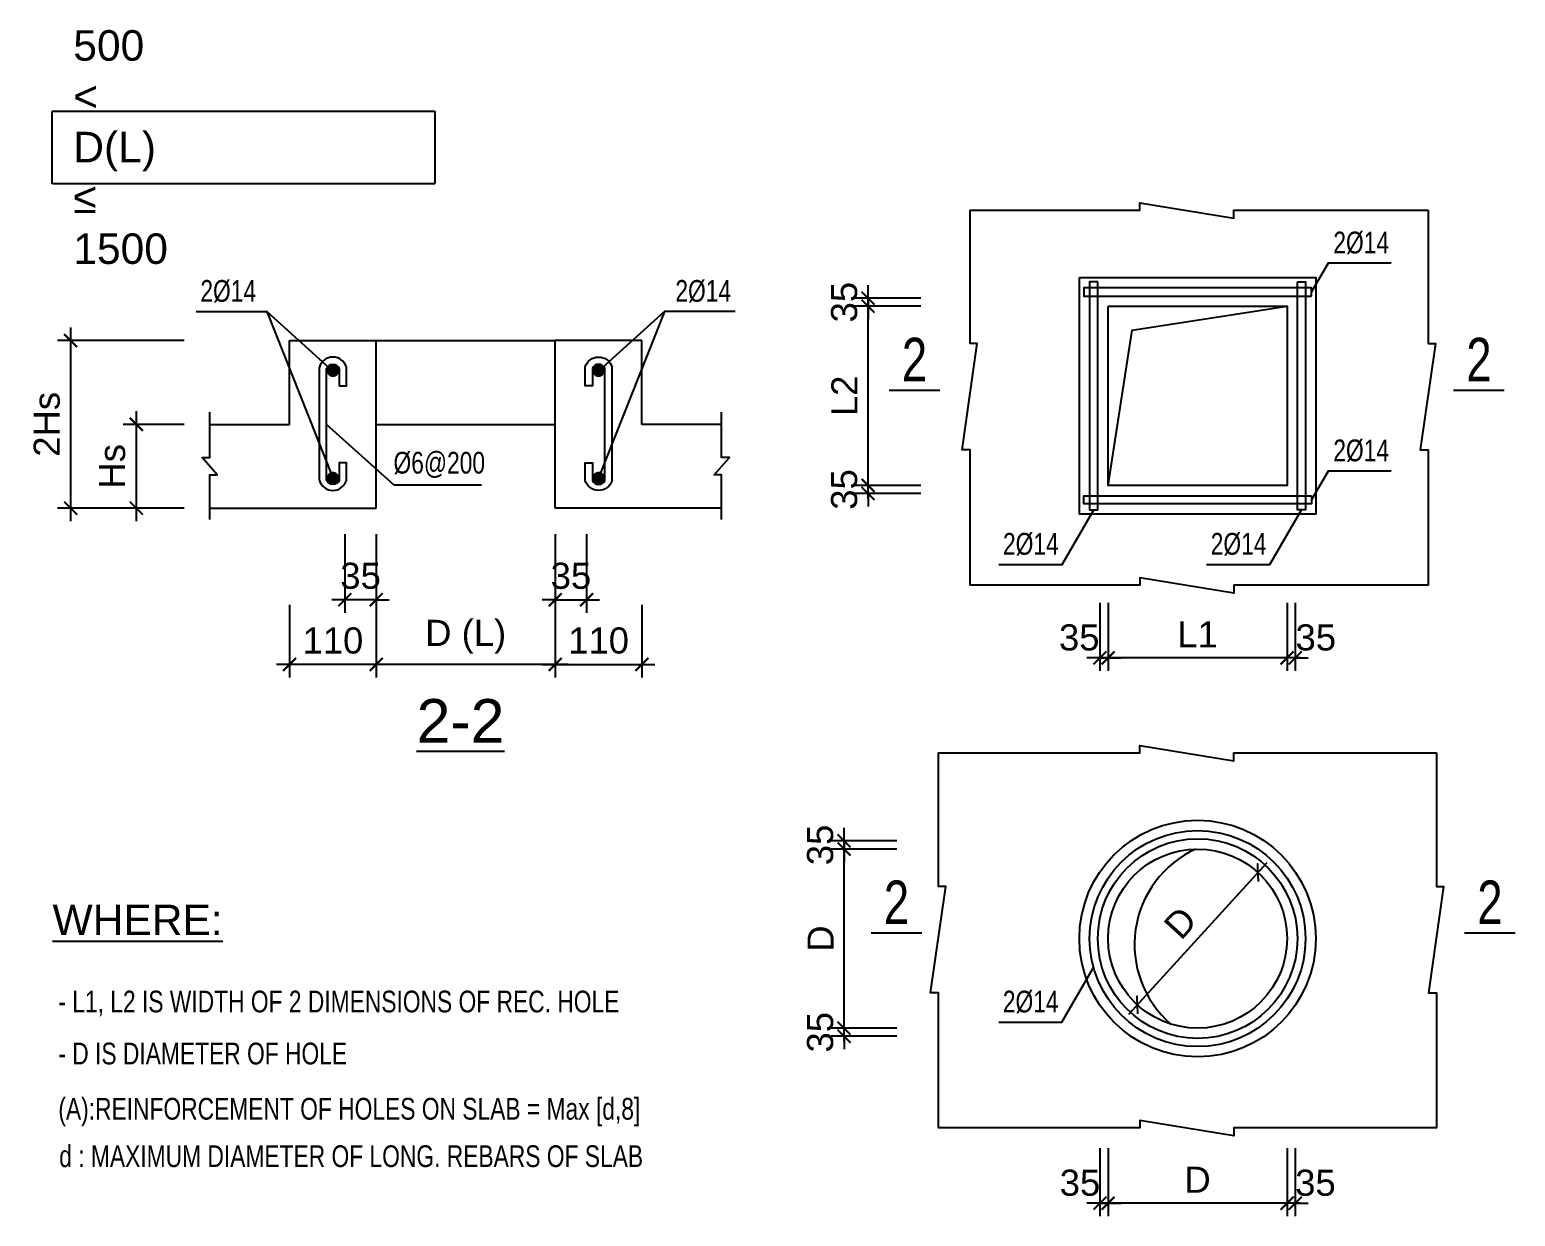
# Model space of a CAD drawing. Header units: millimetres. Extents: x -241424 to 696054, y -125618 to 93710.
# Drawn here: x 161008 to 178078, y -86879 to -73254 of the extents above; entities that cross this region are included whole.
import ezdxf
from ezdxf.enums import TextEntityAlignment as Align

# ---------------------------------------------------------------- set-up
doc = ezdxf.new("R2010")
doc.units = ezdxf.units.MM
doc.header["$LTSCALE"] = 7
doc.header["$PDMODE"] = 3
doc.linetypes.add('HIDDEN', pattern=[0.375, 0.25, -0.125])
doc.layers.get('0').update_dxf_attribs({"linetype": 'CONTINUOUS'})
doc.layers.get('Defpoints').update_dxf_attribs({"color": 6, "linetype": 'CONTINUOUS'})
for name, color, linetype in [('CDC_02_DIM', 1, 'CONTINUOUS'), ('CDC_03_BORDER', 3, 'CONTINUOUS'), ('CDC_04_HIDDEN', 8, 'HIDDEN'), ('CDC_05_STEEL', 4, 'CONTINUOUS'), ('CDC_06_TEXT', 2, 'CONTINUOUS'), ('CDC_11_NOTE', 8, 'CONTINUOUS')]:
    doc.layers.add(name, color=color, linetype=linetype)
doc.styles.add('ARIAL', font='arial.ttf')
doc.dimstyles.new('DIM1-25', dxfattribs={"dimscale": 1.2, "dimtxt": 250, "dimasz": 125, "dimexe": 125, "dimexo": 0.06, "dimgap": 100, "dimtad": 1, "dimdec": 0, "dimzin": 0, "dimdsep": 46, "dimtxsty": 'ARIAL', "dimblk": 'ARCHTICK', "dimcen": 100, "dimdle": 125, "dimclrd": 256, "dimclre": 1, "dimclrt": 2, "dimadec": 0, "dimazin": 0, "dimtfac": 1, "dimtdec": 0, "dimtix": 1, "dimtmove": 2, "dimatfit": 0, "dimfxl": 1, "dimtolj": 1, "dimtzin": 0, "dimarcsym": 0})

# ---------------------------------------------------------------- blocks, each defined once
blk = doc.blocks.new('_ArchTick')
at = {"color": 0, "linetype": 'ByBlock', "const_width": 0.15}
blk.add_lwpolyline([(-0.5, -0.5), (0.5, 0.5)], dxfattribs=at)
blk = doc.blocks.new('*D434')
at = {"layer": 'CDC_02_DIM', "color": 1, "lineweight": -2, "transparency": 16777216}
for p, q in [((164990, -79857), (164990, -80692)), ((167047, -79857), (167047, -80692))]:
    blk.add_line(p, q, dxfattribs=at)
at = {"layer": 'CDC_02_DIM', "lineweight": -2, "transparency": 16777216}
blk.add_line((167197, -80542), (164840, -80542), dxfattribs=at)
at = {"layer": 'Defpoints', "color": 0, "transparency": 16777216}
for p in [(164990, -79857), (167047, -79857), (164990, -80542)]:
    blk.add_point(p, dxfattribs=at)
at = {"layer": 'CDC_02_DIM', "lineweight": -2, "transparency": 16777216, "xscale": 150, "yscale": 150, "zscale": 150, "rotation": 180}
blk.add_blockref('_ArchTick', (164990, -80542), dxfattribs=at)
at = {"layer": 'CDC_02_DIM', "lineweight": -2, "transparency": 16777216, "xscale": 150, "yscale": 150, "zscale": 150}
blk.add_blockref('_ArchTick', (167047, -80542), dxfattribs=at)
at = {"layer": 'CDC_02_DIM', "color": 2, "transparency": 16777216, "insert": (166018, -80225), "char_height": 300, "attachment_point": 5, "style": 'ARIAL'}
blk.add_mtext('\\A1;D (L)', dxfattribs=at)
blk = doc.blocks.new('*D419')
at = {"layer": 'CDC_02_DIM', "color": 1, "lineweight": -2, "transparency": 16777216}
for p, q in [((175457, -86096), (175457, -86879)), ((175550, -86096), (175550, -86879))]:
    blk.add_line(p, q, dxfattribs=at)
at = {"layer": 'CDC_02_DIM', "lineweight": -2, "transparency": 16777216}
for p, q in [((175457, -86729), (175307, -86729)), ((175550, -86729), (175457, -86729)), ((175550, -86729), (175700, -86729))]:
    blk.add_line(p, q, dxfattribs=at)
at = {"layer": 'Defpoints', "color": 0, "transparency": 16777216}
for p in [(175457, -86096), (175550, -86096), (175457, -86729)]:
    blk.add_point(p, dxfattribs=at)
at = {"layer": 'CDC_02_DIM', "lineweight": -2, "transparency": 16777216, "xscale": 150, "yscale": 150, "zscale": 150}
blk.add_blockref('_ArchTick', (175457, -86729), dxfattribs=at)
at = {"layer": 'CDC_02_DIM', "lineweight": -2, "transparency": 16777216, "xscale": 150, "yscale": 150, "zscale": 150, "rotation": 180}
blk.add_blockref('_ArchTick', (175550, -86729), dxfattribs=at)
at = {"layer": 'CDC_02_DIM', "color": 2, "transparency": 16777216, "insert": (175782, -86496), "char_height": 300, "attachment_point": 5, "style": 'ARIAL'}
blk.add_mtext('\\A1;35', dxfattribs=at)
blk = doc.blocks.new('*D420')
at = {"layer": 'CDC_02_DIM', "color": 1, "lineweight": -2, "transparency": 16777216}
for p, q in [((173400, -79834), (173400, -80617)), ((175457, -79834), (175457, -80617))]:
    blk.add_line(p, q, dxfattribs=at)
at = {"layer": 'CDC_02_DIM', "lineweight": -2, "transparency": 16777216}
blk.add_line((175607, -80467), (173250, -80467), dxfattribs=at)
at = {"layer": 'Defpoints', "color": 0, "transparency": 16777216}
for p in [(173400, -79834), (175457, -79834), (173400, -80467)]:
    blk.add_point(p, dxfattribs=at)
at = {"layer": 'CDC_02_DIM', "lineweight": -2, "transparency": 16777216, "xscale": 150, "yscale": 150, "zscale": 150, "rotation": 180}
blk.add_blockref('_ArchTick', (173400, -80467), dxfattribs=at)
at = {"layer": 'CDC_02_DIM', "lineweight": -2, "transparency": 16777216, "xscale": 150, "yscale": 150, "zscale": 150}
blk.add_blockref('_ArchTick', (175457, -80467), dxfattribs=at)
at = {"layer": 'CDC_02_DIM', "color": 2, "transparency": 16777216, "insert": (174428, -80196), "char_height": 300, "attachment_point": 5, "style": 'ARIAL'}
blk.add_mtext('\\A1;L1', dxfattribs=at)
blk = doc.blocks.new('*D421')
at = {"layer": 'CDC_02_DIM', "color": 1, "lineweight": -2, "transparency": 16777216}
for p, q in [((173306, -79834), (173306, -80617)), ((173400, -79834), (173400, -80617))]:
    blk.add_line(p, q, dxfattribs=at)
at = {"layer": 'CDC_02_DIM', "lineweight": -2, "transparency": 16777216}
for p, q in [((173306, -80467), (173156, -80467)), ((173306, -80467), (173400, -80467)), ((173400, -80467), (173550, -80467))]:
    blk.add_line(p, q, dxfattribs=at)
at = {"layer": 'Defpoints', "color": 0, "transparency": 16777216}
for p in [(173306, -79834), (173400, -79834), (173400, -80467)]:
    blk.add_point(p, dxfattribs=at)
at = {"layer": 'CDC_02_DIM', "lineweight": -2, "transparency": 16777216, "xscale": 150, "yscale": 150, "zscale": 150}
blk.add_blockref('_ArchTick', (173306, -80467), dxfattribs=at)
at = {"layer": 'CDC_02_DIM', "lineweight": -2, "transparency": 16777216, "xscale": 150, "yscale": 150, "zscale": 150, "rotation": 180}
blk.add_blockref('_ArchTick', (173400, -80467), dxfattribs=at)
at = {"layer": 'CDC_02_DIM', "color": 2, "transparency": 16777216, "insert": (173068, -80234), "char_height": 300, "attachment_point": 5, "style": 'ARIAL'}
blk.add_mtext('\\A1;35', dxfattribs=at)
blk = doc.blocks.new('*D422')
at = {"layer": 'CDC_02_DIM', "color": 1, "lineweight": -2, "transparency": 16777216}
for p, q in [((175457, -79834), (175457, -80617)), ((175550, -79834), (175550, -80617))]:
    blk.add_line(p, q, dxfattribs=at)
at = {"layer": 'CDC_02_DIM', "lineweight": -2, "transparency": 16777216}
for p, q in [((175457, -80467), (175307, -80467)), ((175550, -80467), (175457, -80467)), ((175550, -80467), (175700, -80467))]:
    blk.add_line(p, q, dxfattribs=at)
at = {"layer": 'Defpoints', "color": 0, "transparency": 16777216}
for p in [(175457, -79834), (175550, -79834), (175457, -80467)]:
    blk.add_point(p, dxfattribs=at)
at = {"layer": 'CDC_02_DIM', "lineweight": -2, "transparency": 16777216, "xscale": 150, "yscale": 150, "zscale": 150}
blk.add_blockref('_ArchTick', (175457, -80467), dxfattribs=at)
at = {"layer": 'CDC_02_DIM', "lineweight": -2, "transparency": 16777216, "xscale": 150, "yscale": 150, "zscale": 150, "rotation": 180}
blk.add_blockref('_ArchTick', (175550, -80467), dxfattribs=at)
at = {"layer": 'CDC_02_DIM', "color": 2, "transparency": 16777216, "insert": (175786, -80234), "char_height": 300, "attachment_point": 5, "style": 'ARIAL'}
blk.add_mtext('\\A1;35', dxfattribs=at)
blk = doc.blocks.new('*D423')
at = {"layer": 'CDC_02_DIM', "color": 1, "lineweight": -2, "transparency": 16777216}
for p, q in [((173400, -86096), (173400, -86879)), ((175457, -86096), (175457, -86879))]:
    blk.add_line(p, q, dxfattribs=at)
at = {"layer": 'CDC_02_DIM', "lineweight": -2, "transparency": 16777216}
blk.add_line((175607, -86729), (173250, -86729), dxfattribs=at)
at = {"layer": 'Defpoints', "color": 0, "transparency": 16777216}
for p in [(173400, -86096), (175457, -86096), (173400, -86729)]:
    blk.add_point(p, dxfattribs=at)
at = {"layer": 'CDC_02_DIM', "lineweight": -2, "transparency": 16777216, "xscale": 150, "yscale": 150, "zscale": 150, "rotation": 180}
blk.add_blockref('_ArchTick', (173400, -86729), dxfattribs=at)
at = {"layer": 'CDC_02_DIM', "lineweight": -2, "transparency": 16777216, "xscale": 150, "yscale": 150, "zscale": 150}
blk.add_blockref('_ArchTick', (175457, -86729), dxfattribs=at)
at = {"layer": 'CDC_02_DIM', "color": 2, "transparency": 16777216, "insert": (174428, -86459), "char_height": 300, "attachment_point": 5, "style": 'ARIAL'}
blk.add_mtext('\\A1;D', dxfattribs=at)
blk = doc.blocks.new('*D424')
at = {"layer": 'CDC_02_DIM', "color": 1, "lineweight": -2, "transparency": 16777216}
for p, q in [((173306, -86096), (173306, -86879)), ((173400, -86096), (173400, -86879))]:
    blk.add_line(p, q, dxfattribs=at)
at = {"layer": 'CDC_02_DIM', "lineweight": -2, "transparency": 16777216}
for p, q in [((173306, -86729), (173156, -86729)), ((173306, -86729), (173400, -86729)), ((173400, -86729), (173550, -86729))]:
    blk.add_line(p, q, dxfattribs=at)
at = {"layer": 'Defpoints', "color": 0, "transparency": 16777216}
for p in [(173306, -86096), (173400, -86096), (173400, -86729)]:
    blk.add_point(p, dxfattribs=at)
at = {"layer": 'CDC_02_DIM', "lineweight": -2, "transparency": 16777216, "xscale": 150, "yscale": 150, "zscale": 150}
blk.add_blockref('_ArchTick', (173306, -86729), dxfattribs=at)
at = {"layer": 'CDC_02_DIM', "lineweight": -2, "transparency": 16777216, "xscale": 150, "yscale": 150, "zscale": 150, "rotation": 180}
blk.add_blockref('_ArchTick', (173400, -86729), dxfattribs=at)
at = {"layer": 'CDC_02_DIM', "color": 2, "transparency": 16777216, "insert": (173076, -86496), "char_height": 300, "attachment_point": 5, "style": 'ARIAL'}
blk.add_mtext('\\A1;35', dxfattribs=at)
blk = doc.blocks.new('*D425')
at = {"layer": 'CDC_02_DIM', "lineweight": -2, "transparency": 16777216}
blk.add_line((170641, -78636), (170641, -76279), dxfattribs=at)
at = {"layer": 'CDC_02_DIM', "color": 1, "lineweight": -2, "transparency": 16777216}
for p, q in [((171246, -76429), (170491, -76429)), ((171246, -78486), (170491, -78486))]:
    blk.add_line(p, q, dxfattribs=at)
at = {"layer": 'Defpoints', "color": 0, "transparency": 16777216}
for p in [(170641, -76429), (171246, -76429), (171246, -78486)]:
    blk.add_point(p, dxfattribs=at)
at = {"layer": 'CDC_02_DIM', "lineweight": -2, "transparency": 16777216, "xscale": 150, "yscale": 150, "zscale": 150}
for p, rotation in [((170641, -76429), 90), ((170641, -78486), 270)]:
    blk.add_blockref('_ArchTick', p, dxfattribs=dict(at, rotation=rotation))
at = {"layer": 'CDC_02_DIM', "color": 2, "transparency": 16777216, "insert": (170370, -77458), "char_height": 300, "attachment_point": 5, "rotation": 90, "style": 'ARIAL'}
blk.add_mtext('\\A1;L2', dxfattribs=at)
blk = doc.blocks.new('*D426')
at = {"layer": 'CDC_02_DIM', "lineweight": -2, "transparency": 16777216}
for p, q in [((170641, -78486), (170641, -78336)), ((170641, -78580), (170641, -78486)), ((170641, -78580), (170641, -78730))]:
    blk.add_line(p, q, dxfattribs=at)
at = {"layer": 'CDC_02_DIM', "color": 1, "lineweight": -2, "transparency": 16777216}
for p, q in [((171246, -78486), (170491, -78486)), ((171246, -78580), (170491, -78580))]:
    blk.add_line(p, q, dxfattribs=at)
at = {"layer": 'Defpoints', "color": 0, "transparency": 16777216}
for p in [(170641, -78486), (171246, -78486), (171246, -78580)]:
    blk.add_point(p, dxfattribs=at)
at = {"layer": 'CDC_02_DIM', "lineweight": -2, "transparency": 16777216, "xscale": 150, "yscale": 150, "zscale": 150}
for p, rotation in [((170641, -78486), 270), ((170641, -78580), 90)]:
    blk.add_blockref('_ArchTick', p, dxfattribs=dict(at, rotation=rotation))
at = {"layer": 'CDC_02_DIM', "color": 2, "transparency": 16777216, "insert": (170368, -78533), "char_height": 300, "attachment_point": 5, "rotation": 90, "style": 'ARIAL'}
blk.add_mtext('\\A1;35', dxfattribs=at)
blk = doc.blocks.new('*D427')
at = {"layer": 'CDC_02_DIM', "lineweight": -2, "transparency": 16777216}
for p, q in [((170641, -76336), (170641, -76186)), ((170641, -76336), (170641, -76429)), ((170641, -76429), (170641, -76579))]:
    blk.add_line(p, q, dxfattribs=at)
at = {"layer": 'CDC_02_DIM', "color": 1, "lineweight": -2, "transparency": 16777216}
for p, q in [((171246, -76336), (170491, -76336)), ((171246, -76429), (170491, -76429))]:
    blk.add_line(p, q, dxfattribs=at)
at = {"layer": 'Defpoints', "color": 0, "transparency": 16777216}
for p in [(170641, -76429), (171246, -76336), (171246, -76429)]:
    blk.add_point(p, dxfattribs=at)
at = {"layer": 'CDC_02_DIM', "lineweight": -2, "transparency": 16777216, "xscale": 150, "yscale": 150, "zscale": 150}
for p, rotation in [((170641, -76336), 270), ((170641, -76429), 90)]:
    blk.add_blockref('_ArchTick', p, dxfattribs=dict(at, rotation=rotation))
at = {"layer": 'CDC_02_DIM', "color": 2, "transparency": 16777216, "insert": (170368, -76382), "char_height": 300, "attachment_point": 5, "rotation": 90, "style": 'ARIAL'}
blk.add_mtext('\\A1;35', dxfattribs=at)
blk = doc.blocks.new('*D428')
at = {"layer": 'CDC_02_DIM', "lineweight": -2, "transparency": 16777216}
blk.add_line((170366, -84869), (170366, -82512), dxfattribs=at)
at = {"layer": 'CDC_02_DIM', "color": 1, "lineweight": -2, "transparency": 16777216}
for p, q in [((170971, -82662), (170216, -82662)), ((170971, -84719), (170216, -84719))]:
    blk.add_line(p, q, dxfattribs=at)
at = {"layer": 'Defpoints', "color": 0, "transparency": 16777216}
for p in [(170366, -82662), (170971, -82662), (170971, -84719)]:
    blk.add_point(p, dxfattribs=at)
at = {"layer": 'CDC_02_DIM', "lineweight": -2, "transparency": 16777216, "xscale": 150, "yscale": 150, "zscale": 150}
for p, rotation in [((170366, -82662), 90), ((170366, -84719), 270)]:
    blk.add_blockref('_ArchTick', p, dxfattribs=dict(at, rotation=rotation))
at = {"layer": 'CDC_02_DIM', "color": 2, "transparency": 16777216, "insert": (170096, -83690), "char_height": 300, "attachment_point": 5, "rotation": 90, "style": 'ARIAL'}
blk.add_mtext('\\A1;D', dxfattribs=at)
blk = doc.blocks.new('*D429')
at = {"layer": 'CDC_02_DIM', "lineweight": -2, "transparency": 16777216}
for p, q in [((170366, -84719), (170366, -84569)), ((170366, -84812), (170366, -84719)), ((170366, -84812), (170366, -84962))]:
    blk.add_line(p, q, dxfattribs=at)
at = {"layer": 'CDC_02_DIM', "color": 1, "lineweight": -2, "transparency": 16777216}
for p, q in [((170971, -84719), (170216, -84719)), ((170971, -84812), (170216, -84812))]:
    blk.add_line(p, q, dxfattribs=at)
at = {"layer": 'Defpoints', "color": 0, "transparency": 16777216}
for p in [(170366, -84719), (170971, -84719), (170971, -84812)]:
    blk.add_point(p, dxfattribs=at)
at = {"layer": 'CDC_02_DIM', "lineweight": -2, "transparency": 16777216, "xscale": 150, "yscale": 150, "zscale": 150}
for p, rotation in [((170366, -84719), 270), ((170366, -84812), 90)]:
    blk.add_blockref('_ArchTick', p, dxfattribs=dict(at, rotation=rotation))
at = {"layer": 'CDC_02_DIM', "color": 2, "transparency": 16777216, "insert": (170092, -84766), "char_height": 300, "attachment_point": 5, "rotation": 90, "style": 'ARIAL'}
blk.add_mtext('\\A1;35', dxfattribs=at)
blk = doc.blocks.new('*D430')
at = {"layer": 'CDC_02_DIM', "lineweight": -2, "transparency": 16777216}
for p, q in [((170366, -82568), (170366, -82418)), ((170366, -82568), (170366, -82662)), ((170366, -82662), (170366, -82812))]:
    blk.add_line(p, q, dxfattribs=at)
at = {"layer": 'CDC_02_DIM', "color": 1, "lineweight": -2, "transparency": 16777216}
for p, q in [((170971, -82568), (170216, -82568)), ((170971, -82662), (170216, -82662))]:
    blk.add_line(p, q, dxfattribs=at)
at = {"layer": 'Defpoints', "color": 0, "transparency": 16777216}
for p in [(170971, -82568), (170366, -82662), (170971, -82662)]:
    blk.add_point(p, dxfattribs=at)
at = {"layer": 'CDC_02_DIM', "lineweight": -2, "transparency": 16777216, "xscale": 150, "yscale": 150, "zscale": 150}
for p, rotation in [((170366, -82568), 270), ((170366, -82662), 90)]:
    blk.add_blockref('_ArchTick', p, dxfattribs=dict(at, rotation=rotation))
at = {"layer": 'CDC_02_DIM', "color": 2, "transparency": 16777216, "insert": (170092, -82615), "char_height": 300, "attachment_point": 5, "rotation": 90, "style": 'ARIAL'}
blk.add_mtext('\\A1;35', dxfattribs=at)
blk = doc.blocks.new('*D431')
at = {"layer": 'CDC_02_DIM', "lineweight": -2, "transparency": 16777216}
blk.add_line((175222, -82820), (173634, -84561), dxfattribs=at)
at = {"layer": 'Defpoints', "color": 0, "transparency": 16777216}
for p in [(175121, -82930), (173735, -84450)]:
    blk.add_point(p, dxfattribs=at)
at = {"layer": 'CDC_02_DIM', "lineweight": -2, "transparency": 16777216, "xscale": 150, "yscale": 150, "zscale": 150}
for p, rotation in [((175121, -82930), 47.62635497574242), ((173735, -84450), 227.6263549757424)]:
    blk.add_blockref('_ArchTick', p, dxfattribs=dict(at, rotation=rotation))
at = {"layer": 'CDC_02_DIM', "color": 2, "transparency": 16777216, "insert": (174229, -83508), "char_height": 300, "attachment_point": 5, "rotation": 47.6264, "style": 'ARIAL'}
blk.add_mtext('\\A1;D', dxfattribs=at)
blk = doc.blocks.new('*D402')
at = {"layer": 'CDC_02_DIM', "color": 1, "lineweight": -2, "transparency": 16777216}
for p, q in [((163994, -79857), (163994, -80692)), ((164990, -79857), (164990, -80692))]:
    blk.add_line(p, q, dxfattribs=at)
at = {"layer": 'CDC_02_DIM', "lineweight": -2, "transparency": 16777216}
blk.add_line((165140, -80542), (163844, -80542), dxfattribs=at)
at = {"layer": 'Defpoints', "color": 0, "transparency": 16777216}
for p in [(163994, -79857), (164990, -79857), (163994, -80542)]:
    blk.add_point(p, dxfattribs=at)
at = {"layer": 'CDC_02_DIM', "lineweight": -2, "transparency": 16777216, "xscale": 150, "yscale": 150, "zscale": 150, "rotation": 180}
blk.add_blockref('_ArchTick', (163994, -80542), dxfattribs=at)
at = {"layer": 'CDC_02_DIM', "lineweight": -2, "transparency": 16777216, "xscale": 150, "yscale": 150, "zscale": 150}
blk.add_blockref('_ArchTick', (164990, -80542), dxfattribs=at)
at = {"layer": 'CDC_02_DIM', "color": 2, "transparency": 16777216, "insert": (164492, -80269), "char_height": 300, "attachment_point": 5, "style": 'ARIAL'}
blk.add_mtext('\\A1;110', dxfattribs=at)
blk = doc.blocks.new('*D403')
at = {"layer": 'CDC_02_DIM', "color": 1, "lineweight": -2, "transparency": 16777216}
for p, q in [((167047, -79857), (167047, -80692)), ((168043, -79857), (168043, -80692))]:
    blk.add_line(p, q, dxfattribs=at)
at = {"layer": 'CDC_02_DIM', "lineweight": -2, "transparency": 16777216}
blk.add_line((166897, -80542), (168193, -80542), dxfattribs=at)
at = {"layer": 'Defpoints', "color": 0, "transparency": 16777216}
for p in [(167047, -79857), (168043, -79857), (168043, -80542)]:
    blk.add_point(p, dxfattribs=at)
at = {"layer": 'CDC_02_DIM', "lineweight": -2, "transparency": 16777216, "xscale": 150, "yscale": 150, "zscale": 150, "rotation": 180}
blk.add_blockref('_ArchTick', (167047, -80542), dxfattribs=at)
at = {"layer": 'CDC_02_DIM', "lineweight": -2, "transparency": 16777216, "xscale": 150, "yscale": 150, "zscale": 150}
blk.add_blockref('_ArchTick', (168043, -80542), dxfattribs=at)
at = {"layer": 'CDC_02_DIM', "color": 2, "transparency": 16777216, "insert": (167545, -80269), "char_height": 300, "attachment_point": 5, "style": 'ARIAL'}
blk.add_mtext('\\A1;110', dxfattribs=at)
blk = doc.blocks.new('*D404')
at = {"layer": 'CDC_02_DIM', "lineweight": -2, "transparency": 16777216}
blk.add_line((162234, -78898), (162234, -77635), dxfattribs=at)
at = {"layer": 'CDC_02_DIM', "color": 1, "lineweight": -2, "transparency": 16777216}
for p, q in [((162785, -77785), (162084, -77785)), ((162785, -78748), (162084, -78748))]:
    blk.add_line(p, q, dxfattribs=at)
at = {"layer": 'Defpoints', "color": 0, "transparency": 16777216}
for p in [(162234, -77785), (162785, -77785), (162785, -78748)]:
    blk.add_point(p, dxfattribs=at)
at = {"layer": 'CDC_02_DIM', "lineweight": -2, "transparency": 16777216, "xscale": 150, "yscale": 150, "zscale": 150}
for p, rotation in [((162234, -77785), 90), ((162234, -78748), 270)]:
    blk.add_blockref('_ArchTick', p, dxfattribs=dict(at, rotation=rotation))
at = {"layer": 'CDC_02_DIM', "color": 2, "transparency": 16777216, "insert": (161956, -78267), "char_height": 300, "attachment_point": 5, "rotation": 90, "style": 'ARIAL'}
blk.add_mtext('\\A1;Hs', dxfattribs=at)
blk = doc.blocks.new('*D405')
at = {"layer": 'CDC_02_DIM', "lineweight": -2, "transparency": 16777216}
blk.add_line((161478, -76673), (161478, -78898), dxfattribs=at)
at = {"layer": 'CDC_02_DIM', "color": 1, "lineweight": -2, "transparency": 16777216}
for p, q in [((162785, -76823), (161328, -76823)), ((162785, -78748), (161328, -78748))]:
    blk.add_line(p, q, dxfattribs=at)
at = {"layer": 'Defpoints', "color": 0, "transparency": 16777216}
for p in [(162785, -76823), (161478, -78748), (162785, -78748)]:
    blk.add_point(p, dxfattribs=at)
at = {"layer": 'CDC_02_DIM', "lineweight": -2, "transparency": 16777216, "xscale": 150, "yscale": 150, "zscale": 150}
for p, rotation in [((161478, -76823), 90), ((161478, -78748), 270)]:
    blk.add_blockref('_ArchTick', p, dxfattribs=dict(at, rotation=rotation))
at = {"layer": 'CDC_02_DIM', "color": 2, "transparency": 16777216, "insert": (161205, -77785), "char_height": 300, "attachment_point": 5, "rotation": 90, "style": 'ARIAL'}
blk.add_mtext('\\A1;2Hs', dxfattribs=at)
blk = doc.blocks.new('*D406')
at = {"layer": 'CDC_02_DIM', "color": 1, "lineweight": -2, "transparency": 16777216}
for p, q in [((167047, -79046), (167047, -79949)), ((167407, -79046), (167407, -79949))]:
    blk.add_line(p, q, dxfattribs=at)
at = {"layer": 'CDC_02_DIM', "lineweight": -2, "transparency": 16777216}
for p, q in [((167047, -79799), (166897, -79799)), ((167047, -79799), (167407, -79799)), ((167407, -79799), (167557, -79799))]:
    blk.add_line(p, q, dxfattribs=at)
at = {"layer": 'Defpoints', "color": 0, "transparency": 16777216}
for p in [(167047, -79046), (167407, -79046), (167407, -79799)]:
    blk.add_point(p, dxfattribs=at)
at = {"layer": 'CDC_02_DIM', "lineweight": -2, "transparency": 16777216, "xscale": 150, "yscale": 150, "zscale": 150}
blk.add_blockref('_ArchTick', (167047, -79799), dxfattribs=at)
at = {"layer": 'CDC_02_DIM', "lineweight": -2, "transparency": 16777216, "xscale": 150, "yscale": 150, "zscale": 150, "rotation": 180}
blk.add_blockref('_ArchTick', (167407, -79799), dxfattribs=at)
at = {"layer": 'CDC_02_DIM', "color": 2, "transparency": 16777216, "insert": (167227, -79526), "char_height": 300, "attachment_point": 5, "style": 'ARIAL'}
blk.add_mtext('\\A1;35', dxfattribs=at)
blk = doc.blocks.new('*D407')
at = {"layer": 'CDC_02_DIM', "color": 1, "lineweight": -2, "transparency": 16777216}
for p, q in [((164629, -79046), (164629, -79949)), ((164990, -79046), (164990, -79949))]:
    blk.add_line(p, q, dxfattribs=at)
at = {"layer": 'CDC_02_DIM', "lineweight": -2, "transparency": 16777216}
for p, q in [((164629, -79799), (164479, -79799)), ((164990, -79799), (164629, -79799)), ((164990, -79799), (165140, -79799))]:
    blk.add_line(p, q, dxfattribs=at)
at = {"layer": 'Defpoints', "color": 0, "transparency": 16777216}
for p in [(164629, -79046), (164990, -79046), (164629, -79799)]:
    blk.add_point(p, dxfattribs=at)
at = {"layer": 'CDC_02_DIM', "lineweight": -2, "transparency": 16777216, "xscale": 150, "yscale": 150, "zscale": 150}
blk.add_blockref('_ArchTick', (164629, -79799), dxfattribs=at)
at = {"layer": 'CDC_02_DIM', "lineweight": -2, "transparency": 16777216, "xscale": 150, "yscale": 150, "zscale": 150, "rotation": 180}
blk.add_blockref('_ArchTick', (164990, -79799), dxfattribs=at)
at = {"layer": 'CDC_02_DIM', "color": 2, "transparency": 16777216, "insert": (164810, -79526), "char_height": 300, "attachment_point": 5, "style": 'ARIAL'}
blk.add_mtext('\\A1;35', dxfattribs=at)

msp = doc.modelspace()

# ---------------------------------------------------------------- linework, layer by layer
at = {"layer": 'CDC_02_DIM'}
for p, q in [((164990, -76822.7), (167047, -76822.7)), ((164990, -77785.4), (167047, -77785.4))]:
    msp.add_line(p, q, dxfattribs=at)
msp.add_lwpolyline([(173399.5, -78486.3), (173675, -76704.8), (175456.5, -76429.3)], dxfattribs=at)
msp.add_arc((174911.2, -83760), 1208, 114.62422, 228.93022, dxfattribs=at)
at = {"layer": 'CDC_03_BORDER'}
for p, q in [((163993.7, -76822.7), (164990, -76822.7)), ((163993.7, -77785.4), (163993.7, -76822.7)), ((164990, -78748.1), (164990, -76822.7)), ((167047, -78748.1), (167047, -76822.7)), ((168043.3, -76822.7), (167047, -76822.7)), ((168043.3, -77785.4), (168043.3, -76822.7)), ((163079.9, -77785.4), (163993.7, -77785.4)), ((168957, -77785.4), (168043.3, -77785.4)), ((163079.9, -78748.1), (164990, -78748.1)), ((168957, -78748.1), (167047, -78748.1))]:
    msp.add_line(p, q, dxfattribs=at)
for points in [[(177078.1, -75324.8), (177078.1, -76858.5), (177160.8, -76858.5), (176986.5, -78079.6), (177078.1, -78079.6), (177078.1, -79630.8), (174844.7, -79630.8), (174844.7, -79722.4), (173766.1, -79548.1), (173766.1, -79630.8), (171812.9, -79630.8), (171812.9, -78079.6), (171721.3, -78079.6), (171895.7, -76858.5), (171812.9, -76858.5), (171812.9, -75324.8), (173766.1, -75324.8), (173766.1, -75242), (174844.7, -75416.3), (174844.7, -75324.8)], [(173069.5, -76099.3), (175786.5, -76099.3), (175786.5, -78816.3), (173069.5, -78816.3)], [(173399.5, -76429.3), (175456.5, -76429.3), (175456.5, -78486.3), (173399.5, -78486.3)], [(177171.8, -81557.1), (177171.8, -83090.8), (177254.6, -83090.8), (177080.2, -84312), (177171.8, -84312), (177171.8, -85863.2), (174844.7, -85863.2), (174844.7, -85954.7), (173766.1, -85780.4), (173766.1, -85863.2), (171450.7, -85863.2), (171450.7, -84312), (171359.1, -84312), (171533.4, -83090.8), (171450.7, -83090.8), (171450.7, -81557.1), (173766.1, -81557.1), (173766.1, -81474.3), (174844.7, -81648.7), (174844.7, -81557.1)]]:
    msp.add_lwpolyline(points, close=True, dxfattribs=at)
for points in [[(163079.9, -78876.4), (163079.9, -78363.2), (163162.7, -78363.2), (162988.4, -78164), (163079.9, -78164), (163079.9, -77647)], [(168957, -78876.4), (168957, -78363.2), (168874.3, -78363.2), (169048.6, -78164), (168957, -78164), (168957, -77647)]]:
    msp.add_lwpolyline(points, dxfattribs=at)
for radius in [1358.5, 1028.5]:
    msp.add_circle((174428, -83690.2), radius, dxfattribs=at)
at = {"layer": 'CDC_04_HIDDEN'}
msp.add_lwpolyline([(161266.8, -74189.8), (165664.4, -74189.8), (165664.4, -75025.1), (161266.8, -75025.1)], close=True, dxfattribs=at)
at = {"layer": 'CDC_05_STEEL'}
for points in [[(175736.5, -76311.4), (175736.5, -76217.2), (173119.5, -76217.2), (173119.5, -76311.4)], [(173281.6, -76149.3), (173187.4, -76149.3), (173187.4, -78766.3), (173281.6, -78766.3)], [(175574.4, -76149.3), (175668.7, -76149.3), (175668.7, -78766.3), (175574.4, -78766.3)], [(175736.5, -78604.2), (175736.5, -78698.5), (173119.5, -78698.5), (173119.5, -78604.2)]]:
    msp.add_lwpolyline(points, close=True, dxfattribs=at)
for points in [[(164647.1, -77127.8, 0.745451), (164336.5, -77127.8)], [(164647.1, -78428.5), (164647.1, -78227.8), (164563.1, -78227.8), (164563.1, -78428.5, -0.6493704), (164420.5, -78428.5), (164420.5, -77142.4, -0.6493704), (164563.1, -77142.4), (164563.1, -77343), (164647.1, -77343), (164647.1, -77127.8)], [(167389.8, -77127.8, -0.745451), (167700.4, -77127.8)], [(167389.8, -78428.5), (167389.8, -78227.8), (167473.8, -78227.8), (167473.8, -78428.5, 0.6493704), (167616.4, -78428.5), (167616.4, -77142.4, 0.6493704), (167473.8, -77142.4), (167473.8, -77343), (167389.8, -77343), (167389.8, -77127.8)], [(164336.5, -78428.5, 0.745451), (164647.1, -78428.5)], [(167700.4, -78428.5, -0.745451), (167389.8, -78428.5)]]:
    msp.add_lwpolyline(points, format="xyb", dxfattribs=at)
for points in [[(164336.5, -78428.5), (164336.5, -77127.8)], [(167700.4, -78428.5), (167700.4, -77127.8)]]:
    msp.add_lwpolyline(points, dxfattribs=at)
at = {"layer": 'CDC_05_STEEL', "const_width": 68.3}
for points in [[(164526, -77174.1, -1), (164457.7, -77174.1, -1)], [(167511, -77174.1, 1), (167579.3, -77174.1, 1)], [(164526, -78396.7, 1), (164457.7, -78396.7, 1)], [(167511, -78396.7, -1), (167579.3, -78396.7, -1)]]:
    msp.add_lwpolyline(points, format="xyb", close=True, dxfattribs=at)
at = {"layer": 'CDC_05_STEEL'}
for radius in [1240.5, 1146.5]:
    msp.add_circle((174428, -83690.2), radius, dxfattribs=at)
at = {"layer": 'CDC_11_NOTE'}
for p, q in [((163734, -76490.7), (164491.8, -78400.7)), ((168302.9, -76490.7), (167545.1, -78400.7))]:
    msp.add_line(p, q, dxfattribs=at)
for points in [[(176653.6, -75934.8), (175926.8, -75934.8), (175736.5, -76264.3)], [(162920.6, -76490.7), (163734, -76490.7), (164491.8, -77174.1)], [(169116.3, -76490.7), (168302.9, -76490.7), (167545.1, -77174.1)], [(166198.5, -78481.9), (165195.3, -78481.9), (164420.5, -77785.4)], [(176653.6, -78321.8), (175926.8, -78321.8), (175736.5, -78651.3)], [(172144.2, -79394.7), (172871, -79394.7), (173234.5, -78766.3)], [(174531.3, -79394.7), (175258.1, -79394.7), (175621.5, -78766.3)], [(172142.6, -84651.1), (172869.4, -84651.1), (173232.9, -84022.7)]]:
    msp.add_lwpolyline(points, dxfattribs=at)

# ---------------------------------------------------------------- texts
at = {"layer": 'CDC_06_TEXT', "style": 'ARIAL', "width": 0.75}
for s, p in [('2%%C14', (176307.8, -75696.9)), ('2%%C14', (163289.4, -76252.8)), ('2%%C14', (168747.5, -76252.8)), ('2%%C14', (176307.8, -78083.9)), ('%%C6@200', (165714.4, -78244)), ('2%%C14', (172511.9, -79156.9)), ('2%%C14', (174898.9, -79156.9)), ('2%%C14', (172510.3, -84413.2))]:
    msp.add_text(s, height=250, dxfattribs=at).set_placement(p, align=Align.MIDDLE)
for p in [(171175.2, -77291), (177660.7, -77291), (170967.8, -83523.3), (177787.3, -83523.3)]:
    msp.add_text('%%U 2 ', height=500, dxfattribs=at).set_placement(p, align=Align.CENTER)
at = {"layer": 'CDC_06_TEXT', "style": 'ARIAL'}
msp.add_text('%%U2-2', height=500, dxfattribs=at).set_placement((165958.9, -81186), align=Align.MIDDLE)
at = {"layer": 'CDC_06_TEXT', "style": 'ARIAL', "width": 0.75}
for s, p in [('- L1, L2 IS WIDTH OF 2 DIMENSIONS OF REC. HOLE', (161337.3, -84413.2)), ('- D IS DIAMETER OF HOLE', (161337.3, -85010.5))]:
    msp.add_text(s, height=250, dxfattribs=at).set_placement(p, align=Align.MIDDLE_LEFT)
for s, p in [('(A):REINFORCEMENT OF HOLES ON SLAB = Max [d,8]', (161337.3, -85769.7)), ('d : MAXIMUM DIAMETER OF LONG. REBARS OF SLAB', (161347.7, -86313.9))]:
    msp.add_text(s, height=250, dxfattribs=at).set_placement(p)
at = {"layer": 'CDC_06_TEXT', "char_height": 350, "width": 0.85, "style": 'ARIAL'}
for s, insert, attachment_point in [('500 < D(L) ≤ 1500', (161509, -74603.2), 4), ('{\\LWHERE:}', (161270.5, -83300.3), 1)]:
    msp.add_mtext(s, dxfattribs=dict(at, insert=insert, attachment_point=attachment_point))

# ---------------------------------------------------------------- dimensions: what is measured, and where the dimension line sits
at = {"layer": 'CDC_02_DIM'}
for base, p1, p2, angle, text, picture, middle in [((170641, -76429.3), (171246.1, -76335.6), (171246.1, -76429.3), 90, '35', '*D427', (170367.7, -76382.4)), ((170641, -76429.3), (171246.1, -78486.3), (171246.1, -76429.3), 270, 'L2', '*D425', (170370.4, -77457.8)), ((161478.3, -78748.1), (162785.2, -76822.7), (162785.2, -78748.1), 90, '2Hs', '*D405', (161205.2, -77785.4)), ((170641, -78486.3), (171246.1, -78580.1), (171246.1, -78486.3), 270, '35', '*D426', (170367.7, -78533.2)), ((167407.5, -79799.1), (167047, -79045.6), (167407.5, -79045.6), 180, '35', '*D406', (167227.2, -79525.8)), ((168043.3, -80542), (167047, -79857.2), (168043.3, -79857.2), 180, '110', '*D403', (167545.1, -80268.9)), ((170365.7, -82661.6), (170970.9, -82567.9), (170970.9, -82661.6), 90, '35', '*D430', (170092.5, -82614.8)), ((170365.7, -82661.6), (170970.9, -84718.7), (170970.9, -82661.6), 270, 'D', '*D428', (170095.7, -83690.2)), ((170365.7, -84718.7), (170970.9, -84812.4), (170970.9, -84718.7), 270, '35', '*D429', (170092.5, -84765.5))]:
    dim = msp.add_linear_dim(base=base, p1=p1, p2=p2, angle=angle, text=text, dimstyle='DIM1-25', override={"dimtxsty": 'ARIAL'}, dxfattribs=at)
    dim.commit()
    dim.dimension.update_dxf_attribs({"geometry": picture, "text_midpoint": middle})
for base, p1, p2, angle, text, picture, middle in [((162233.8, -77785.4), (162785.2, -78748.1), (162785.2, -77785.4), 270, 'Hs', '*D404', (161956, -78266.7)), ((173399.5, -80467), (173305.8, -79834.1), (173399.5, -79834.1), 180, '35', '*D421', (173068.3, -80233.7)), ((173399.5, -86729.1), (173305.8, -86096.2), (173399.5, -86096.2), 180, '35', '*D424', (173075.9, -86495.8))]:
    dim = msp.add_linear_dim(base=base, p1=p1, p2=p2, angle=angle, text=text, dimstyle='DIM1-25', override={"dimtxsty": 'ARIAL'}, dxfattribs=at)
    dim.commit()
    dim.dimension.update_dxf_attribs({"geometry": picture, "text_midpoint": middle, "dimtype": 160})
for base, p1, p2, text, picture, middle in [((164629.5, -79799.1), (164990, -79045.6), (164629.5, -79045.6), '35', '*D407', (164809.7, -79525.8)), ((163993.7, -80542), (164990, -79857.2), (163993.7, -79857.2), '110', '*D402', (164491.8, -80268.9)), ((164990, -80542), (167047, -79857.2), (164990, -79857.2), 'D (L)', '*D434', (166018.5, -80225.4)), ((173399.5, -80467), (175456.5, -79834.1), (173399.5, -79834.1), 'L1', '*D420', (174428, -80196.4)), ((173399.5, -86729.1), (175456.5, -86096.2), (173399.5, -86096.2), 'D', '*D423', (174428, -86459.1))]:
    dim = msp.add_linear_dim(base=base, p1=p1, p2=p2, text=text, dimstyle='DIM1-25', override={"dimtxsty": 'ARIAL'}, dxfattribs=at)
    dim.commit()
    dim.dimension.update_dxf_attribs({"geometry": picture, "text_midpoint": middle})
for base, p1, p2, picture, middle in [((175456.5, -80467), (175550.3, -79834.1), (175456.5, -79834.1), '*D422', (175786.3, -80233.7)), ((175456.5, -86729.1), (175550.3, -86096.2), (175456.5, -86096.2), '*D419', (175782.4, -86495.8))]:
    dim = msp.add_linear_dim(base=base, p1=p1, p2=p2, text='35', dimstyle='DIM1-25', override={"dimtxsty": 'ARIAL'}, dxfattribs=at)
    dim.commit()
    dim.dimension.update_dxf_attribs({"geometry": picture, "text_midpoint": middle, "dimtype": 160})
dim = msp.add_diameter_dim_2p(p1=(175121.2, -82930.3), p2=(173734.8, -84450), text='D', dimstyle='DIM1-25', override={"dimtxsty": 'ARIAL'}, dxfattribs=at)
dim.commit()
dim.dimension.update_dxf_attribs({"geometry": '*D431', "text_midpoint": (174228.6, -83508.2)})

doc.saveas('drawing.dxf')
